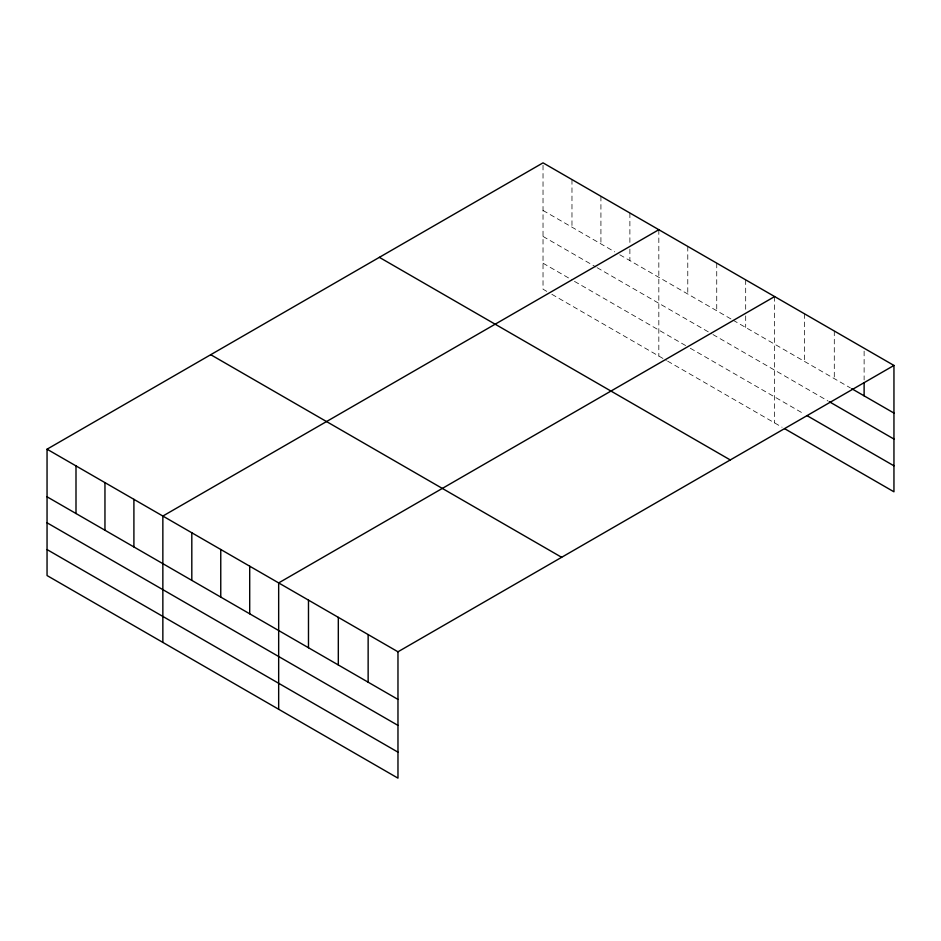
<?xml version="1.0" encoding="UTF-8"?>
<svg xmlns="http://www.w3.org/2000/svg" width="941" height="941" viewBox="0 0 941 941"><rect width="100%" height="100%" fill="white"/><g stroke="black" fill="none" stroke-linecap="round" stroke-linejoin="round"><path stroke-width="0.71" stroke-dasharray="4.71 3.53" d="M546.803 291.381L543.028 289.205L543.028 162.852M543.028 210.455L614.779 251.882M619.813 254.788L731.839 319.47M733.098 320.199L850.452 387.951M543.028 236.438L595.888 266.962M597.147 267.691L711.702 333.82M712.96 334.549L828.08 401.019M543.028 263.209L571.975 279.924M574.492 281.383L687.777 346.794M690.294 348.241L804.461 414.158M551.838 294.286L666.381 360.415M667.639 361.144L782.089 427.226M864.12 351.122L864.12 379.976M834.291 331.009L834.291 378.623M804.461 313.788L804.461 361.403M774.631 296.568L774.631 422.921M745.684 279.853L745.684 310.154M745.684 315.917L745.684 327.456M716.736 263.139L716.736 310.742M687.777 246.424L687.777 294.027M658.829 229.71L658.829 356.063M629.882 212.995L629.882 243.284M629.882 249.059L629.882 260.598M600.923 196.281L600.923 243.884M571.975 179.566L571.975 227.169"/><path stroke-width="1.41" d="M893.95 365.449L543.028 162.852L47.05 449.198L47.05 575.551L397.972 778.148L397.972 651.795L893.95 365.449L893.95 491.802L784.582 428.661M658.829 229.71L162.852 516.056L162.852 642.409M774.631 296.568L278.665 582.914L278.665 709.267M851.687 388.668L893.95 413.064M829.327 401.736L893.95 439.047M806.955 415.593L893.95 465.819M379.352 257.34L730.275 459.949M210.725 354.698L561.648 557.307M47.05 449.198L397.972 651.795M47.05 496.801L397.972 699.41M47.05 522.796L397.972 725.393M47.05 549.568L397.972 752.165M864.12 382.858L864.12 395.843M368.143 634.575L368.143 682.19M338.313 617.355L338.313 664.969M308.483 600.135L308.483 647.749M249.706 566.2L249.706 613.814M220.759 549.485L220.759 597.1M191.811 532.771L191.811 580.385M133.904 499.342L133.904 546.944M104.957 482.627L104.957 530.23M75.998 465.913L75.998 513.515"/></g></svg>
